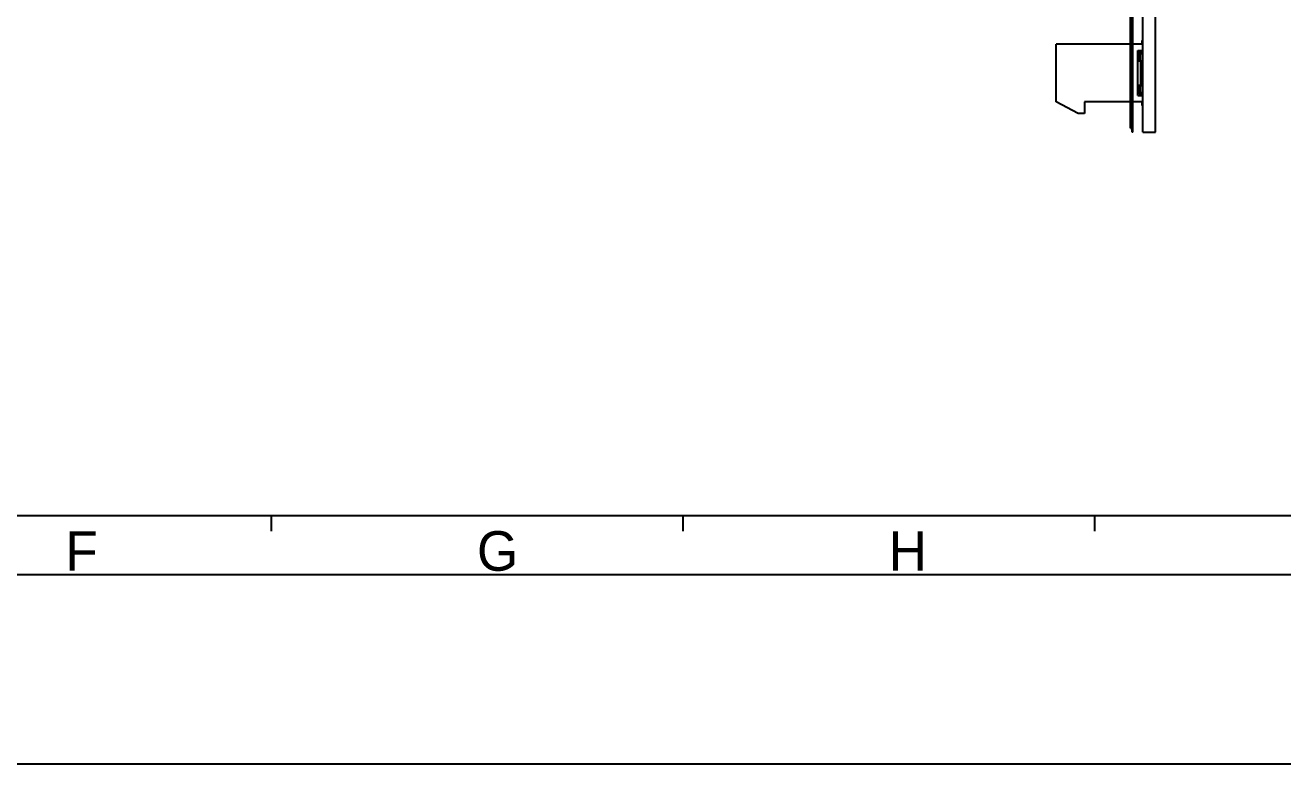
# Model space of a CAD drawing. Header units: millimetres. Extents: x 0 to 841, y 0 to 594.
# Drawn here: x 306.8 to 465.6, y 0 to 93.3 of the extents above; entities that cross this region are included whole.
import ezdxf

# ---------------------------------------------------------------- set-up
doc = ezdxf.new("R2010")
doc.units = ezdxf.units.MM
doc.header["$LTSCALE"] = 46.255
doc.layers.get('0').update_dxf_attribs({"linetype": 'CONTINUOUS'})
doc.layers.add('ASSEM_MEM', color=7, linetype='CONTINUOUS')
doc.styles.add('TEXTSTYLE_2', font='txt')

msp = doc.modelspace()

# ---------------------------------------------------------------- linework, layer by layer
at = {"color": 7, "linetype": 'CONTINUOUS'}
for p, q in [((25.842, 31.385), (809.342, 31.385)), ((337.842, 31.385), (337.842, 29.385)), ((389.842, 31.385), (389.842, 29.385)), ((441.842, 31.385), (441.842, 29.385)), ((819.342, 23.885), (16.342, 23.885)), ((0, 0), (841, 0))]:
    msp.add_line(p, q, dxfattribs=at)
at = {"layer": 'ASSEM_MEM', "color": 7, "linetype": 'CONTINUOUS'}
for p, q in [((447.976, 79.79), (447.976, 249.79)), ((449.576, 79.79), (449.576, 249.79)), ((446.416, 80.29), (446.416, 94.76)), ((446.596, 79.79), (446.596, 94.78)), ((446.676, 79.79), (446.676, 94.78)), ((446.416, 90.89), (437.026, 90.89)), ((437.026, 83.59), (437.026, 90.89)), ((447.926, 90.89), (446.676, 90.89)), ((447.826, 91.34), (447.976, 91.34)), ((447.826, 91.34), (447.826, 90.89)), ((447.926, 90.89), (447.926, 90.09)), ((447.326, 90.09), (447.926, 90.09)), ((447.326, 84.39), (447.326, 90.09)), ((447.326, 89.69), (447.505, 89.749)), ((447.326, 89.59), (447.526, 89.59)), ((447.326, 89.39), (447.526, 89.39)), ((447.326, 89.37), (447.626, 89.22)), ((447.418, 89.613), (447.722, 90.09)), ((447.476, 89.295), (447.476, 88.79)), ((447.526, 89.59), (447.526, 89.39)), ((447.587, 89.505), (447.947, 90.071)), ((447.626, 89.567), (447.626, 88.79)), ((447.807, 89.85), (447.826, 89.856)), ((447.826, 89.88), (447.826, 89.856)), ((447.326, 88.79), (447.976, 88.79)), ((447.676, 88.79), (447.676, 85.69)), ((447.676, 88.14), (447.726, 88.14)), ((447.726, 87.81), (447.676, 87.845)), ((447.726, 88.79), (447.726, 85.69)), ((447.976, 87.74), (447.726, 87.74)), ((447.726, 86.67), (447.676, 86.635)), ((447.726, 86.34), (447.676, 86.34)), ((447.726, 86.74), (447.976, 86.74)), ((447.676, 85.69), (447.326, 85.69)), ((447.326, 85.11), (447.626, 85.26)), ((447.526, 85.09), (447.326, 85.09)), ((447.326, 84.89), (447.526, 84.89)), ((447.505, 84.73), (447.326, 84.79)), ((447.326, 84.39), (447.926, 84.39)), ((447.418, 84.866), (447.722, 84.39)), ((447.476, 85.69), (447.476, 85.185)), ((447.526, 84.89), (447.526, 85.09)), ((447.947, 84.408), (447.587, 84.974)), ((447.626, 85.69), (447.626, 84.912)), ((447.714, 85.69), (447.976, 85.69)), ((447.826, 84.623), (447.807, 84.629)), ((447.826, 84.599), (447.826, 84.623)), ((447.926, 84.39), (447.926, 83.59)), ((439.776, 82.14), (437.026, 83.59)), ((446.416, 83.59), (440.576, 83.59)), ((440.576, 83.59), (440.576, 82.14)), ((447.926, 83.59), (446.676, 83.59)), ((447.826, 83.59), (447.826, 83.14)), ((447.976, 83.14), (447.826, 83.14)), ((440.576, 82.14), (439.776, 82.14)), ((446.416, 80.29), (446.596, 80.29)), ((446.676, 79.79), (446.596, 79.79)), ((447.976, 79.79), (449.576, 79.79))]:
    msp.add_line(p, q, dxfattribs=at)
for centre, radius, start, end in [((447.376, 89.64), 0.25, 308.3127, 327.46593), ((447.376, 84.84), 0.05, 32.53407, 90), ((447.376, 84.84), 0.25, 32.53407, 51.6873)]:
    msp.add_arc(centre, radius, start, end, dxfattribs=at)

# ---------------------------------------------------------------- texts
at = {"color": 7, "linetype": 'CONTINUOUS', "char_height": 5, "width": 5, "attachment_point": 1, "line_spacing_factor": 0.9, "style": 'TEXTSTYLE_2'}
for s, insert in [('F', (311.842, 29.385)), ('G', (363.842, 29.385)), ('H', (415.842, 29.385))]:
    msp.add_mtext(s, dxfattribs=dict(at, insert=insert))

doc.saveas('drawing.dxf')
